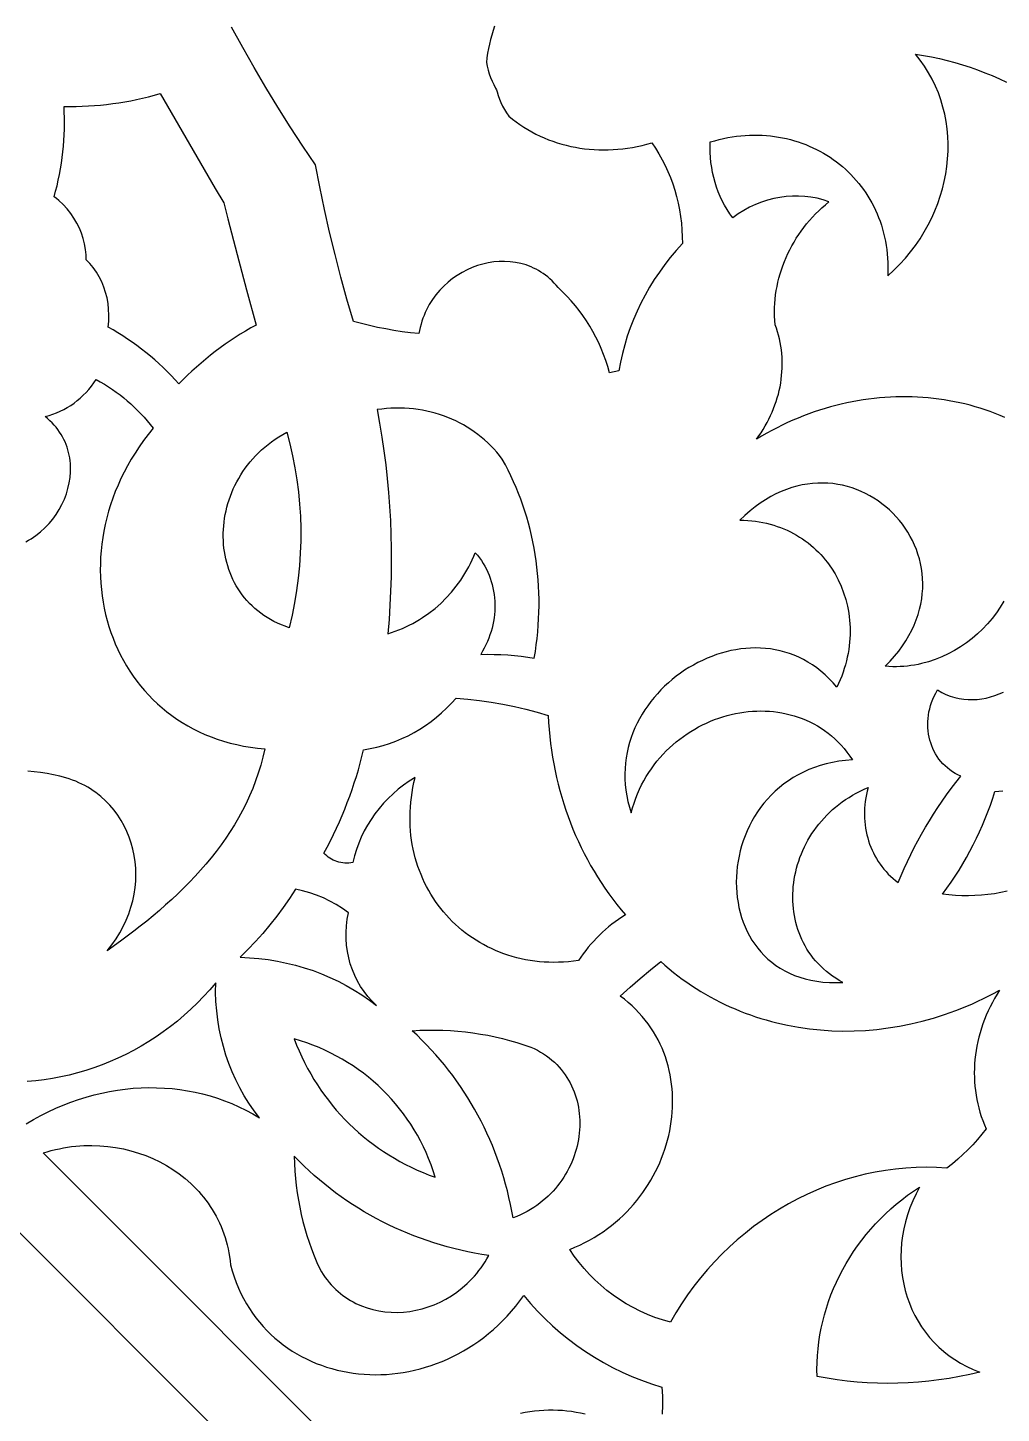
# Model space of a CAD drawing. Extents: x -3069 to -2029, y 258 to 1298.
# Drawn here: x -2972.8 to -2906, y 524.8 to 619.9 of the extents above; entities that cross this region are included whole.
import ezdxf

# ---------------------------------------------------------------- set-up
doc = ezdxf.new("R2010")
doc.units = 0
doc.layers.add('LAYER_1', color=18, linetype='CONTINUOUS')
doc.layers.add('LAYER_2', color=174, linetype='CONTINUOUS')

msp = doc.modelspace()

# ---------------------------------------------------------------- linework, layer by layer
at = {"layer": 'LAYER_1'}
for points in [[(-2940.734, 619.981), (-2940.838, 619.681), (-2940.933, 619.378), (-2941.018, 619.072), (-2941.092, 618.763), (-2941.157, 618.451), (-2941.212, 618.136), (-2941.256, 617.82), (-2941.29, 617.501), (-2941.241, 617.233), (-2941.179, 616.971), (-2941.102, 616.713), (-2941.012, 616.462), (-2940.909, 616.216), (-2940.794, 615.977), (-2940.667, 615.745), (-2940.594, 615.628), (-2940.562, 615.493), (-2940.488, 615.239), (-2940.401, 614.988), (-2940.3, 614.742), (-2940.186, 614.501), (-2940.058, 614.265), (-2939.917, 614.035), (-2939.762, 613.811), (-2939.512, 613.61), (-2939.257, 613.417), (-2938.996, 613.233), (-2938.73, 613.058), (-2938.458, 612.893), (-2938.182, 612.736), (-2937.9, 612.589), (-2937.615, 612.45), (-2937.324, 612.321), (-2937.03, 612.201), (-2936.732, 612.091), (-2936.43, 611.99), (-2936.125, 611.898), (-2935.816, 611.815), (-2935.505, 611.742), (-2935.19, 611.679), (-2934.873, 611.625), (-2934.554, 611.58), (-2934.232, 611.546), (-2933.908, 611.52), (-2933.583, 611.505), (-2933.256, 611.499), (-2932.927, 611.503), (-2932.598, 611.517), (-2932.267, 611.541), (-2931.936, 611.574), (-2931.604, 611.618), (-2931.272, 611.671), (-2930.94, 611.735), (-2930.608, 611.808), (-2930.277, 611.892), (-2929.946, 611.985), (-2929.692, 611.61), (-2929.454, 611.224), (-2929.231, 610.829), (-2929.025, 610.426), (-2928.835, 610.015), (-2928.661, 609.595), (-2928.503, 609.168), (-2928.362, 608.735), (-2928.238, 608.295), (-2928.13, 607.848), (-2928.039, 607.397), (-2927.966, 606.94), (-2927.909, 606.479), (-2927.87, 606.013), (-2927.849, 605.544), (-2927.845, 605.071), (-2928.268, 604.603), (-2928.673, 604.122), (-2929.059, 603.627), (-2929.425, 603.121), (-2929.772, 602.603), (-2930.099, 602.075), (-2930.406, 601.536), (-2930.692, 600.987), (-2930.958, 600.43), (-2931.202, 599.865), (-2931.424, 599.292), (-2931.625, 598.712), (-2931.804, 598.126), (-2931.96, 597.534), (-2932.093, 596.937), (-2932.202, 596.336), (-2932.85, 596.214), (-2932.969, 596.638), (-2933.103, 597.056), (-2933.251, 597.467), (-2933.413, 597.871), (-2933.588, 598.267), (-2933.778, 598.656), (-2933.98, 599.037), (-2934.196, 599.409), (-2934.425, 599.773), (-2934.667, 600.128), (-2934.922, 600.474), (-2935.189, 600.81), (-2935.468, 601.136), (-2935.759, 601.452), (-2936.063, 601.757), (-2936.378, 602.052), (-2936.51, 602.213), (-2936.648, 602.367), (-2936.789, 602.512), (-2936.935, 602.65), (-2937.084, 602.78), (-2937.237, 602.901), (-2937.394, 603.016), (-2937.554, 603.122), (-2937.718, 603.222), (-2937.884, 603.313), (-2938.053, 603.397), (-2938.225, 603.474), (-2938.399, 603.544), (-2938.575, 603.606), (-2938.934, 603.709), (-2939.299, 603.784), (-2939.668, 603.831), (-2940.042, 603.851), (-2940.417, 603.844), (-2940.792, 603.811), (-2941.166, 603.752), (-2941.537, 603.669), (-2941.904, 603.56), (-2942.265, 603.428), (-2942.619, 603.272), (-2942.964, 603.092), (-2943.298, 602.891), (-2943.62, 602.667), (-2943.929, 602.421), (-2944.222, 602.155), (-2944.499, 601.868), (-2944.757, 601.561), (-2944.996, 601.234), (-2945.213, 600.889), (-2945.408, 600.524), (-2945.496, 600.336), (-2945.578, 600.142), (-2945.653, 599.945), (-2945.722, 599.743), (-2945.784, 599.537), (-2945.839, 599.326), (-2945.886, 599.112), (-2945.926, 598.893), (-2946.5, 598.955), (-2947.071, 599.029), (-2947.639, 599.115), (-2948.203, 599.214), (-2948.765, 599.325), (-2949.322, 599.449), (-2949.876, 599.585), (-2950.425, 599.734), (-2950.869, 601.252), (-2951.289, 602.778), (-2951.686, 604.313), (-2952.058, 605.855), (-2952.406, 607.405), (-2952.729, 608.962), (-2953.02, 610.481), (-2953.888, 611.76), (-2954.761, 613.09), (-2955.61, 614.432), (-2956.438, 615.786), (-2957.243, 617.151), (-2958.025, 618.527), (-2958.784, 619.914)], [(-2905.707, 593.141), (-2906.041, 593.283), (-2906.377, 593.418), (-2906.717, 593.545), (-2907.059, 593.664), (-2907.404, 593.777), (-2907.752, 593.881), (-2908.102, 593.979), (-2908.454, 594.069), (-2908.809, 594.151), (-2909.166, 594.226), (-2909.525, 594.294), (-2909.886, 594.354), (-2910.248, 594.407), (-2910.612, 594.452), (-2910.978, 594.489), (-2911.345, 594.519), (-2911.713, 594.542), (-2912.083, 594.557), (-2912.453, 594.564), (-2912.824, 594.564), (-2913.197, 594.556), (-2913.57, 594.541), (-2913.943, 594.518), (-2914.317, 594.487), (-2914.691, 594.449), (-2915.066, 594.403), (-2915.44, 594.349), (-2915.814, 594.288), (-2916.189, 594.219), (-2916.563, 594.143), (-2916.936, 594.059), (-2917.309, 593.967), (-2917.682, 593.867), (-2918.054, 593.759), (-2918.424, 593.644), (-2918.794, 593.521), (-2919.163, 593.391), (-2919.53, 593.252), (-2919.896, 593.106), (-2920.261, 592.952), (-2920.624, 592.79), (-2920.985, 592.621), (-2921.345, 592.443), (-2921.702, 592.258), (-2922.058, 592.065), (-2922.411, 591.864), (-2922.762, 591.655), (-2922.601, 591.876), (-2922.447, 592.1), (-2922.3, 592.328), (-2922.162, 592.559), (-2922.03, 592.793), (-2921.907, 593.03), (-2921.791, 593.27), (-2921.682, 593.511), (-2921.582, 593.755), (-2921.489, 594.001), (-2921.404, 594.249), (-2921.327, 594.498), (-2921.257, 594.748), (-2921.196, 595), (-2921.142, 595.252), (-2921.096, 595.506), (-2921.059, 595.76), (-2921.029, 596.014), (-2921.007, 596.269), (-2920.994, 596.523), (-2920.988, 596.777), (-2920.991, 597.031), (-2921.002, 597.284), (-2921.021, 597.536), (-2921.048, 597.788), (-2921.083, 598.038), (-2921.127, 598.286), (-2921.179, 598.533), (-2921.24, 598.779), (-2921.309, 599.022), (-2921.386, 599.263), (-2921.472, 599.501), (-2921.497, 599.795), (-2921.512, 600.089), (-2921.518, 600.382), (-2921.513, 600.676), (-2921.499, 600.97), (-2921.475, 601.263), (-2921.441, 601.555), (-2921.398, 601.846), (-2921.346, 602.135), (-2921.284, 602.424), (-2921.214, 602.71), (-2921.134, 602.995), (-2921.045, 603.277), (-2920.948, 603.557), (-2920.841, 603.835), (-2920.726, 604.11), (-2920.603, 604.381), (-2920.471, 604.65), (-2920.33, 604.914), (-2920.181, 605.175), (-2920.025, 605.433), (-2919.86, 605.686), (-2919.687, 605.934), (-2919.506, 606.178), (-2919.317, 606.417), (-2919.121, 606.651), (-2918.917, 606.88), (-2918.706, 607.103), (-2918.487, 607.32), (-2918.261, 607.532), (-2918.028, 607.737), (-2917.788, 607.936), (-2918.191, 608.07), (-2918.602, 608.177), (-2919.019, 608.255), (-2919.441, 608.307), (-2919.866, 608.33), (-2920.293, 608.327), (-2920.72, 608.296), (-2921.147, 608.239), (-2921.572, 608.155), (-2921.994, 608.045), (-2922.412, 607.909), (-2922.823, 607.747), (-2923.228, 607.56), (-2923.624, 607.347), (-2924.01, 607.108), (-2924.385, 606.845), (-2924.584, 607.122), (-2924.77, 607.408), (-2924.943, 607.702), (-2925.103, 608.003), (-2925.249, 608.311), (-2925.381, 608.626), (-2925.499, 608.947), (-2925.604, 609.274), (-2925.695, 609.606), (-2925.771, 609.943), (-2925.833, 610.284), (-2925.881, 610.63), (-2925.914, 610.979), (-2925.933, 611.331), (-2925.937, 611.686), (-2925.926, 612.044), (-2925.622, 612.133), (-2925.319, 612.212), (-2925.017, 612.282), (-2924.716, 612.343), (-2924.416, 612.394), (-2924.118, 612.436), (-2923.821, 612.47), (-2923.525, 612.494), (-2923.232, 612.51), (-2922.94, 612.517), (-2922.65, 612.516), (-2922.363, 612.506), (-2922.078, 612.487), (-2921.795, 612.461), (-2921.514, 612.426), (-2921.237, 612.383), (-2920.962, 612.332), (-2920.69, 612.273), (-2920.422, 612.207), (-2920.156, 612.133), (-2919.894, 612.051), (-2919.636, 611.962), (-2919.381, 611.866), (-2919.13, 611.762), (-2918.883, 611.652), (-2918.639, 611.534), (-2918.4, 611.409), (-2918.166, 611.277), (-2917.936, 611.139), (-2917.71, 610.994), (-2917.489, 610.843), (-2917.273, 610.685), (-2917.063, 610.521), (-2916.857, 610.35), (-2916.656, 610.174), (-2916.461, 609.991), (-2916.272, 609.803), (-2916.088, 609.609), (-2915.91, 609.409), (-2915.738, 609.203), (-2915.572, 608.992), (-2915.412, 608.776), (-2915.259, 608.554), (-2915.112, 608.327), (-2914.971, 608.095), (-2914.838, 607.858), (-2914.711, 607.616), (-2914.592, 607.37), (-2914.479, 607.118), (-2914.374, 606.863), (-2914.277, 606.602), (-2914.187, 606.337), (-2914.105, 606.068), (-2914.03, 605.795), (-2913.964, 605.518), (-2913.906, 605.237), (-2913.855, 604.952), (-2913.814, 604.663), (-2913.781, 604.37), (-2913.756, 604.074), (-2913.741, 603.775), (-2913.734, 603.472), (-2913.737, 603.166), (-2913.748, 602.857), (-2913.322, 603.248), (-2912.918, 603.654), (-2912.536, 604.074), (-2912.177, 604.506), (-2911.842, 604.951), (-2911.529, 605.407), (-2911.239, 605.873), (-2910.972, 606.349), (-2910.729, 606.832), (-2910.509, 607.323), (-2910.313, 607.821), (-2910.14, 608.324), (-2909.991, 608.831), (-2909.866, 609.342), (-2909.765, 609.856), (-2909.688, 610.371), (-2909.636, 610.887), (-2909.608, 611.403), (-2909.604, 611.918), (-2909.625, 612.43), (-2909.671, 612.94), (-2909.741, 613.446), (-2909.837, 613.946), (-2909.957, 614.441), (-2910.103, 614.93), (-2910.274, 615.41), (-2910.471, 615.882), (-2910.693, 616.344), (-2910.941, 616.795), (-2911.214, 617.236), (-2911.514, 617.663), (-2911.84, 618.077), (-2911.29, 617.985), (-2910.745, 617.881), (-2910.205, 617.763), (-2909.67, 617.633), (-2909.141, 617.49), (-2908.616, 617.335), (-2908.098, 617.168), (-2907.585, 616.989), (-2907.078, 616.797), (-2906.577, 616.594), (-2906.082, 616.379), (-2905.594, 616.152)], [(-2972.905, 584.619), (-2972.725, 584.717), (-2972.549, 584.822), (-2972.211, 585.049), (-2971.893, 585.299), (-2971.594, 585.57), (-2971.317, 585.86), (-2971.061, 586.167), (-2970.827, 586.49), (-2970.616, 586.826), (-2970.428, 587.174), (-2970.265, 587.533), (-2970.128, 587.899), (-2970.016, 588.273), (-2969.93, 588.651), (-2969.873, 589.032), (-2969.843, 589.414), (-2969.842, 589.796), (-2969.852, 589.987), (-2969.87, 590.176), (-2969.896, 590.365), (-2969.929, 590.552), (-2969.97, 590.738), (-2970.019, 590.922), (-2970.076, 591.104), (-2970.141, 591.284), (-2970.214, 591.462), (-2970.295, 591.637), (-2970.384, 591.809), (-2970.482, 591.979), (-2970.589, 592.145), (-2970.704, 592.308), (-2970.827, 592.467), (-2970.96, 592.622), (-2971.101, 592.773), (-2971.251, 592.919), (-2971.41, 593.062), (-2971.579, 593.199), (-2971.314, 593.272), (-2971.053, 593.359), (-2970.797, 593.458), (-2970.546, 593.569), (-2970.3, 593.692), (-2970.06, 593.827), (-2969.827, 593.973), (-2969.6, 594.13), (-2969.38, 594.297), (-2969.169, 594.475), (-2968.965, 594.663), (-2968.77, 594.861), (-2968.584, 595.068), (-2968.407, 595.284), (-2968.24, 595.509), (-2968.084, 595.742), (-2967.797, 595.585), (-2967.516, 595.421), (-2967.24, 595.25), (-2966.969, 595.071), (-2966.704, 594.885), (-2966.444, 594.693), (-2966.19, 594.493), (-2965.942, 594.286), (-2965.7, 594.073), (-2965.463, 593.853), (-2965.233, 593.627), (-2965.009, 593.394), (-2964.792, 593.154), (-2964.581, 592.909), (-2964.377, 592.657), (-2964.179, 592.4), (-2964.512, 591.983), (-2964.828, 591.561), (-2965.128, 591.135), (-2965.41, 590.705), (-2965.677, 590.271), (-2965.927, 589.834), (-2966.16, 589.394), (-2966.378, 588.951), (-2966.58, 588.506), (-2966.765, 588.058), (-2966.935, 587.609), (-2967.089, 587.159), (-2967.228, 586.708), (-2967.351, 586.256), (-2967.459, 585.803), (-2967.552, 585.351), (-2967.63, 584.899), (-2967.693, 584.448), (-2967.741, 583.998), (-2967.774, 583.549), (-2967.793, 583.102), (-2967.797, 582.657), (-2967.787, 582.215), (-2967.763, 581.775), (-2967.725, 581.338), (-2967.672, 580.905), (-2967.606, 580.476), (-2967.526, 580.051), (-2967.433, 579.631), (-2967.326, 579.215), (-2967.205, 578.804), (-2967.071, 578.399), (-2966.925, 578), (-2966.765, 577.607), (-2966.592, 577.221), (-2966.407, 576.841), (-2966.208, 576.469), (-2965.998, 576.104), (-2965.775, 575.748), (-2965.539, 575.399), (-2965.292, 575.059), (-2965.032, 574.728), (-2964.76, 574.407), (-2964.477, 574.095), (-2964.182, 573.793), (-2963.875, 573.501), (-2963.557, 573.221), (-2963.228, 572.951), (-2962.887, 572.692), (-2962.535, 572.445), (-2962.172, 572.211), (-2961.798, 571.988), (-2961.414, 571.779), (-2961.019, 571.582), (-2960.613, 571.399), (-2960.198, 571.23), (-2959.771, 571.074), (-2959.335, 570.934), (-2958.889, 570.808), (-2958.432, 570.697), (-2957.966, 570.601), (-2957.491, 570.522), (-2957.005, 570.458), (-2956.511, 570.412), (-2956.638, 569.848), (-2956.784, 569.294), (-2956.95, 568.75), (-2957.133, 568.216), (-2957.335, 567.691), (-2957.553, 567.176), (-2957.788, 566.67), (-2958.039, 566.173), (-2958.305, 565.685), (-2958.586, 565.205), (-2958.881, 564.735), (-2959.189, 564.272), (-2959.511, 563.818), (-2959.845, 563.373), (-2960.191, 562.935), (-2960.548, 562.504), (-2960.916, 562.082), (-2961.294, 561.667), (-2961.681, 561.259), (-2962.077, 560.858), (-2962.482, 560.465), (-2962.894, 560.078), (-2963.314, 559.698), (-2963.74, 559.324), (-2964.172, 558.956), (-2964.609, 558.595), (-2965.052, 558.24), (-2965.498, 557.891), (-2966.402, 557.209), (-2967.316, 556.548), (-2966.998, 556.953), (-2966.709, 557.368), (-2966.448, 557.791), (-2966.217, 558.222), (-2966.013, 558.658), (-2965.838, 559.1), (-2965.69, 559.545), (-2965.569, 559.992), (-2965.476, 560.441), (-2965.409, 560.89), (-2965.369, 561.338), (-2965.355, 561.784), (-2965.367, 562.227), (-2965.405, 562.665), (-2965.468, 563.097), (-2965.556, 563.522), (-2965.669, 563.939), (-2965.807, 564.347), (-2965.969, 564.745), (-2966.154, 565.13), (-2966.364, 565.503), (-2966.597, 565.862), (-2966.853, 566.206), (-2967.132, 566.534), (-2967.434, 566.843), (-2967.757, 567.135), (-2968.103, 567.406), (-2968.284, 567.534), (-2968.471, 567.656), (-2968.662, 567.773), (-2968.86, 567.884), (-2969.062, 567.989), (-2969.27, 568.088), (-2969.483, 568.181), (-2969.701, 568.268), (-2969.924, 568.348), (-2970.152, 568.422), (-2970.583, 568.53), (-2971.017, 568.626), (-2971.454, 568.709), (-2971.894, 568.778), (-2972.336, 568.835), (-2972.781, 568.879)], [(-2905.77, 580.548), (-2906.021, 580.134), (-2906.294, 579.734), (-2906.589, 579.349), (-2906.903, 578.979), (-2907.237, 578.627), (-2907.589, 578.292), (-2907.958, 577.976), (-2908.344, 577.681), (-2908.745, 577.406), (-2909.161, 577.153), (-2909.591, 576.924), (-2910.033, 576.718), (-2910.487, 576.538), (-2910.952, 576.384), (-2911.427, 576.258), (-2911.668, 576.205), (-2911.911, 576.159), (-2912.156, 576.121), (-2912.403, 576.09), (-2912.652, 576.067), (-2912.902, 576.052), (-2913.154, 576.044), (-2913.408, 576.045), (-2913.662, 576.053), (-2913.918, 576.07), (-2913.586, 576.415), (-2913.28, 576.764), (-2912.997, 577.115), (-2912.739, 577.469), (-2912.504, 577.826), (-2912.292, 578.184), (-2912.103, 578.543), (-2911.936, 578.903), (-2911.791, 579.263), (-2911.667, 579.623), (-2911.564, 579.982), (-2911.481, 580.341), (-2911.418, 580.698), (-2911.375, 581.052), (-2911.35, 581.405), (-2911.344, 581.754), (-2911.356, 582.1), (-2911.386, 582.442), (-2911.433, 582.78), (-2911.497, 583.113), (-2911.577, 583.441), (-2911.672, 583.763), (-2911.783, 584.08), (-2911.909, 584.389), (-2912.05, 584.692), (-2912.204, 584.987), (-2912.372, 585.274), (-2912.552, 585.552), (-2912.746, 585.822), (-2912.951, 586.082), (-2913.169, 586.333), (-2913.397, 586.573), (-2913.636, 586.802), (-2913.886, 587.021), (-2914.145, 587.228), (-2914.414, 587.422), (-2914.692, 587.604), (-2914.978, 587.773), (-2915.272, 587.929), (-2915.574, 588.07), (-2915.883, 588.198), (-2916.198, 588.31), (-2916.52, 588.407), (-2916.847, 588.488), (-2917.18, 588.554), (-2917.518, 588.602), (-2917.86, 588.633), (-2918.205, 588.647), (-2918.555, 588.642), (-2918.907, 588.619), (-2919.262, 588.577), (-2919.619, 588.516), (-2919.977, 588.435), (-2920.337, 588.333), (-2920.697, 588.211), (-2921.058, 588.067), (-2921.419, 587.901), (-2921.778, 587.714), (-2922.137, 587.503), (-2922.494, 587.27), (-2922.849, 587.013), (-2923.202, 586.732), (-2923.552, 586.426), (-2923.898, 586.096), (-2923.624, 586.09), (-2923.355, 586.076), (-2923.088, 586.054), (-2922.826, 586.023), (-2922.568, 585.984), (-2922.313, 585.937), (-2922.063, 585.883), (-2921.817, 585.821), (-2921.575, 585.751), (-2921.337, 585.674), (-2921.104, 585.59), (-2920.875, 585.498), (-2920.65, 585.4), (-2920.431, 585.295), (-2920.216, 585.183), (-2920.006, 585.065), (-2919.801, 584.941), (-2919.6, 584.81), (-2919.405, 584.673), (-2919.215, 584.531), (-2919.03, 584.382), (-2918.851, 584.228), (-2918.677, 584.069), (-2918.509, 583.904), (-2918.346, 583.734), (-2918.188, 583.559), (-2918.037, 583.379), (-2917.891, 583.195), (-2917.618, 582.812), (-2917.368, 582.412), (-2917.144, 581.996), (-2916.946, 581.565), (-2916.774, 581.121), (-2916.629, 580.664), (-2916.511, 580.196), (-2916.463, 579.958), (-2916.422, 579.717), (-2916.389, 579.475), (-2916.363, 579.23), (-2916.344, 578.983), (-2916.333, 578.735), (-2916.329, 578.484), (-2916.333, 578.233), (-2916.345, 577.979), (-2916.365, 577.725), (-2916.392, 577.47), (-2916.428, 577.213), (-2916.472, 576.956), (-2916.524, 576.698), (-2916.584, 576.44), (-2916.653, 576.181), (-2916.73, 575.922), (-2916.815, 575.663), (-2916.91, 575.404), (-2917.013, 575.146), (-2917.124, 574.887), (-2917.245, 574.63), (-2917.505, 574.935), (-2917.773, 575.22), (-2918.049, 575.486), (-2918.333, 575.733), (-2918.623, 575.961), (-2918.92, 576.17), (-2919.223, 576.361), (-2919.531, 576.534), (-2919.844, 576.689), (-2920.162, 576.826), (-2920.485, 576.946), (-2920.811, 577.049), (-2921.14, 577.136), (-2921.472, 577.206), (-2921.806, 577.26), (-2922.142, 577.298), (-2922.479, 577.32), (-2922.818, 577.328), (-2923.157, 577.32), (-2923.495, 577.297), (-2923.834, 577.261), (-2924.171, 577.21), (-2924.507, 577.145), (-2924.841, 577.066), (-2925.173, 576.974), (-2925.502, 576.87), (-2925.828, 576.752), (-2926.15, 576.622), (-2926.468, 576.48), (-2926.781, 576.326), (-2927.089, 576.16), (-2927.391, 575.983), (-2927.688, 575.795), (-2927.978, 575.596), (-2928.261, 575.387), (-2928.537, 575.168), (-2928.804, 574.938), (-2929.064, 574.699), (-2929.314, 574.451), (-2929.556, 574.193), (-2929.787, 573.927), (-2930.009, 573.652), (-2930.219, 573.369), (-2930.419, 573.079), (-2930.607, 572.78), (-2930.783, 572.474), (-2930.946, 572.161), (-2931.097, 571.841), (-2931.234, 571.515), (-2931.357, 571.182), (-2931.466, 570.844), (-2931.56, 570.499), (-2931.638, 570.15), (-2931.701, 569.795), (-2931.748, 569.435), (-2931.778, 569.071), (-2931.791, 568.703), (-2931.786, 568.33), (-2931.763, 567.954), (-2931.722, 567.574), (-2931.661, 567.192), (-2931.582, 566.806), (-2931.482, 566.418), (-2931.362, 566.027), (-2931.268, 566.364), (-2931.163, 566.692), (-2931.048, 567.014), (-2930.922, 567.327), (-2930.786, 567.634), (-2930.641, 567.932), (-2930.487, 568.223), (-2930.324, 568.506), (-2930.151, 568.781), (-2929.971, 569.048), (-2929.782, 569.307), (-2929.586, 569.558), (-2929.382, 569.801), (-2929.171, 570.035), (-2928.953, 570.262), (-2928.729, 570.479), (-2928.498, 570.689), (-2928.261, 570.89), (-2928.019, 571.082), (-2927.771, 571.265), (-2927.518, 571.44), (-2927.261, 571.606), (-2926.999, 571.763), (-2926.732, 571.911), (-2926.462, 572.05), (-2926.189, 572.18), (-2925.912, 572.301), (-2925.633, 572.412), (-2925.35, 572.514), (-2925.066, 572.607), (-2924.779, 572.69), (-2924.49, 572.764), (-2924.201, 572.828), (-2923.91, 572.883), (-2923.618, 572.927), (-2923.326, 572.962), (-2923.033, 572.987), (-2922.741, 573.002), (-2922.449, 573.007), (-2922.158, 573.001), (-2921.868, 572.986), (-2921.579, 572.96), (-2921.292, 572.924), (-2921.007, 572.877), (-2920.724, 572.82), (-2920.443, 572.753), (-2920.165, 572.674), (-2919.891, 572.585), (-2919.62, 572.486), (-2919.352, 572.375), (-2919.089, 572.254), (-2918.83, 572.121), (-2918.576, 571.977), (-2918.326, 571.823), (-2918.082, 571.657), (-2917.844, 571.48), (-2917.611, 571.291), (-2917.385, 571.091), (-2917.165, 570.879), (-2916.952, 570.656), (-2916.746, 570.422), (-2916.547, 570.175), (-2916.356, 569.917), (-2916.173, 569.647), (-2916.643, 569.611), (-2917.099, 569.555), (-2917.541, 569.479), (-2917.969, 569.383), (-2918.384, 569.268), (-2918.784, 569.135), (-2919.169, 568.985), (-2919.541, 568.818), (-2919.899, 568.635), (-2920.242, 568.437), (-2920.571, 568.224), (-2920.886, 567.997), (-2921.186, 567.757), (-2921.472, 567.505), (-2921.744, 567.241), (-2922.001, 566.965), (-2922.244, 566.679), (-2922.473, 566.384), (-2922.687, 566.08), (-2922.886, 565.767), (-2923.071, 565.446), (-2923.241, 565.119), (-2923.397, 564.786), (-2923.538, 564.447), (-2923.665, 564.103), (-2923.776, 563.755), (-2923.873, 563.404), (-2923.955, 563.05), (-2924.023, 562.693), (-2924.076, 562.336), (-2924.113, 561.978), (-2924.136, 561.62), (-2924.144, 561.263), (-2924.137, 560.907), (-2924.115, 560.554), (-2924.078, 560.203), (-2924.026, 559.856), (-2923.959, 559.513), (-2923.877, 559.175), (-2923.78, 558.843), (-2923.668, 558.517), (-2923.54, 558.198), (-2923.397, 557.887), (-2923.239, 557.585), (-2923.066, 557.291), (-2922.877, 557.008), (-2922.674, 556.735), (-2922.454, 556.473), (-2922.22, 556.223), (-2921.969, 555.986), (-2921.704, 555.762), (-2921.423, 555.552), (-2921.126, 555.357), (-2920.814, 555.178), (-2920.487, 555.014), (-2920.143, 554.868), (-2919.784, 554.739), (-2919.41, 554.628), (-2919.02, 554.536), (-2918.614, 554.464), (-2918.192, 554.412), (-2917.754, 554.381), (-2917.301, 554.372), (-2916.832, 554.385), (-2917.076, 554.522), (-2917.311, 554.666), (-2917.536, 554.818), (-2917.753, 554.976), (-2917.96, 555.141), (-2918.158, 555.313), (-2918.347, 555.49), (-2918.527, 555.674), (-2918.698, 555.863), (-2918.86, 556.058), (-2919.012, 556.258), (-2919.156, 556.463), (-2919.291, 556.673), (-2919.417, 556.887), (-2919.534, 557.105), (-2919.642, 557.328), (-2919.742, 557.554), (-2919.833, 557.783), (-2919.915, 558.016), (-2919.988, 558.251), (-2920.053, 558.49), (-2920.109, 558.73), (-2920.156, 558.973), (-2920.195, 559.218), (-2920.225, 559.465), (-2920.247, 559.713), (-2920.26, 559.962), (-2920.265, 560.213), (-2920.262, 560.464), (-2920.25, 560.715), (-2920.229, 560.967), (-2920.201, 561.218), (-2920.164, 561.47), (-2920.119, 561.72), (-2920.066, 561.97), (-2920.004, 562.219), (-2919.935, 562.467), (-2919.857, 562.713), (-2919.771, 562.957), (-2919.677, 563.199), (-2919.575, 563.439), (-2919.465, 563.677), (-2919.347, 563.911), (-2919.222, 564.143), (-2919.088, 564.371), (-2918.947, 564.596), (-2918.797, 564.817), (-2918.64, 565.033), (-2918.475, 565.246), (-2918.303, 565.454), (-2918.122, 565.657), (-2917.934, 565.855), (-2917.739, 566.048), (-2917.536, 566.236), (-2917.325, 566.417), (-2917.107, 566.593), (-2916.881, 566.762), (-2916.648, 566.924), (-2916.407, 567.08), (-2916.159, 567.229), (-2915.904, 567.37), (-2915.641, 567.504), (-2915.371, 567.631), (-2915.093, 567.749), (-2915.155, 567.513), (-2915.208, 567.277), (-2915.253, 567.041), (-2915.288, 566.806), (-2915.315, 566.571), (-2915.334, 566.337), (-2915.344, 566.104), (-2915.345, 565.872), (-2915.338, 565.642), (-2915.323, 565.414), (-2915.3, 565.187), (-2915.268, 564.962), (-2915.229, 564.74), (-2915.181, 564.52), (-2915.125, 564.303), (-2915.062, 564.089), (-2914.991, 563.878), (-2914.911, 563.67), (-2914.825, 563.466), (-2914.73, 563.265), (-2914.628, 563.069), (-2914.519, 562.876), (-2914.402, 562.689), (-2914.278, 562.505), (-2914.146, 562.327), (-2914.007, 562.153), (-2913.861, 561.985), (-2913.708, 561.822), (-2913.548, 561.665), (-2913.381, 561.514), (-2913.207, 561.369), (-2913.027, 561.23), (-2912.826, 561.718), (-2912.616, 562.202), (-2912.396, 562.683), (-2912.167, 563.159), (-2911.929, 563.632), (-2911.682, 564.1), (-2911.426, 564.565), (-2911.162, 565.024), (-2910.888, 565.479), (-2910.605, 565.93), (-2910.314, 566.375), (-2910.015, 566.816), (-2909.707, 567.251), (-2909.39, 567.681), (-2909.066, 568.105), (-2908.733, 568.524), (-2908.935, 568.62), (-2909.129, 568.726), (-2909.313, 568.841), (-2909.489, 568.966), (-2909.656, 569.099), (-2909.813, 569.24), (-2909.962, 569.389), (-2910.1, 569.545), (-2910.23, 569.709), (-2910.35, 569.878), (-2910.46, 570.055), (-2910.56, 570.236), (-2910.65, 570.424), (-2910.731, 570.616), (-2910.801, 570.812), (-2910.861, 571.013), (-2910.91, 571.218), (-2910.949, 571.425), (-2910.977, 571.636), (-2910.995, 571.849), (-2911.002, 572.064), (-2910.998, 572.281), (-2910.982, 572.499), (-2910.956, 572.717), (-2910.919, 572.937), (-2910.87, 573.156), (-2910.809, 573.374), (-2910.737, 573.592), (-2910.653, 573.809), (-2910.558, 574.024), (-2910.45, 574.237), (-2910.33, 574.447), (-2910.044, 574.283), (-2909.751, 574.144), (-2909.452, 574.028), (-2909.15, 573.935), (-2908.844, 573.866), (-2908.535, 573.818), (-2908.226, 573.792), (-2907.915, 573.788), (-2907.605, 573.804), (-2907.297, 573.84), (-2906.991, 573.896), (-2906.688, 573.971), (-2906.39, 574.064), (-2906.096, 574.175), (-2905.809, 574.304)], [(-2905.55, 560.633), (-2905.988, 560.543), (-2906.429, 560.469), (-2906.871, 560.41), (-2907.315, 560.366), (-2907.76, 560.338), (-2908.206, 560.326), (-2908.652, 560.33), (-2909.098, 560.35), (-2909.544, 560.386), (-2909.988, 560.438), (-2909.691, 560.844), (-2909.404, 561.254), (-2909.125, 561.671), (-2908.856, 562.092), (-2908.596, 562.518), (-2908.346, 562.949), (-2908.106, 563.385), (-2907.875, 563.825), (-2907.654, 564.27), (-2907.443, 564.719), (-2907.242, 565.171), (-2907.051, 565.628), (-2906.871, 566.088), (-2906.7, 566.551), (-2906.54, 567.017), (-2906.391, 567.487), (-2906.121, 567.502), (-2905.853, 567.524)], [(-2972.882, 544.672), (-2972.385, 544.969), (-2971.882, 545.247), (-2971.373, 545.506), (-2970.859, 545.746), (-2970.34, 545.968), (-2969.817, 546.171), (-2969.29, 546.355), (-2968.76, 546.521), (-2968.227, 546.667), (-2967.692, 546.795), (-2967.155, 546.905), (-2966.617, 546.995), (-2966.079, 547.066), (-2965.54, 547.119), (-2965.002, 547.152), (-2964.465, 547.167), (-2963.93, 547.162), (-2963.396, 547.139), (-2962.865, 547.097), (-2962.337, 547.035), (-2961.812, 546.955), (-2961.292, 546.855), (-2960.776, 546.736), (-2960.265, 546.598), (-2959.76, 546.441), (-2959.261, 546.265), (-2958.769, 546.07), (-2958.284, 545.855), (-2957.807, 545.621), (-2957.338, 545.368), (-2956.878, 545.095), (-2957.247, 545.585), (-2957.593, 546.09), (-2957.916, 546.61), (-2958.215, 547.143), (-2958.491, 547.69), (-2958.742, 548.249), (-2958.969, 548.819), (-2959.171, 549.401), (-2959.349, 549.992), (-2959.501, 550.593), (-2959.628, 551.202), (-2959.73, 551.819), (-2959.806, 552.443), (-2959.856, 553.074), (-2959.879, 553.71), (-2959.876, 554.351), (-2960.283, 553.876), (-2960.704, 553.416), (-2961.136, 552.972), (-2961.582, 552.544), (-2962.038, 552.132), (-2962.506, 551.737), (-2962.984, 551.358), (-2963.472, 550.996), (-2963.97, 550.651), (-2964.477, 550.323), (-2964.993, 550.013), (-2965.516, 549.72), (-2966.047, 549.445), (-2966.584, 549.188), (-2967.129, 548.948), (-2967.679, 548.727), (-2968.234, 548.525), (-2968.795, 548.341), (-2969.359, 548.176), (-2969.928, 548.03), (-2970.5, 547.903), (-2971.075, 547.796), (-2971.652, 547.708), (-2972.231, 547.64), (-2972.811, 547.591)], [(-2947.102, 518.066), (-2971.716, 542.683), (-2971.439, 542.768), (-2971.161, 542.846), (-2970.882, 542.916), (-2970.603, 542.978), (-2970.324, 543.032), (-2970.044, 543.078), (-2969.765, 543.117), (-2969.486, 543.149), (-2969.208, 543.172), (-2968.93, 543.189), (-2968.653, 543.198), (-2968.376, 543.2), (-2967.827, 543.182), (-2967.282, 543.136), (-2966.744, 543.062), (-2966.214, 542.961), (-2965.692, 542.834), (-2965.181, 542.68), (-2964.68, 542.501), (-2964.192, 542.298), (-2963.717, 542.07), (-2963.257, 541.818), (-2962.813, 541.543), (-2962.386, 541.245), (-2961.977, 540.925), (-2961.587, 540.584), (-2961.219, 540.222), (-2961.042, 540.033), (-2960.872, 539.839), (-2960.707, 539.64), (-2960.548, 539.436), (-2960.395, 539.228), (-2960.248, 539.015), (-2960.108, 538.797), (-2959.974, 538.574), (-2959.847, 538.347), (-2959.726, 538.116), (-2959.613, 537.88), (-2959.506, 537.639), (-2959.407, 537.395), (-2959.315, 537.146), (-2959.231, 536.893), (-2959.154, 536.636), (-2959.085, 536.375), (-2959.025, 536.111), (-2958.972, 535.842), (-2958.928, 535.57), (-2958.892, 535.293), (-2958.864, 535.014), (-2958.747, 534.598), (-2958.615, 534.193), (-2958.47, 533.8), (-2958.312, 533.418), (-2958.141, 533.048), (-2957.958, 532.689), (-2957.763, 532.342), (-2957.556, 532.007), (-2957.339, 531.683), (-2957.11, 531.371), (-2956.87, 531.07), (-2956.621, 530.781), (-2956.362, 530.504), (-2956.093, 530.239), (-2955.815, 529.986), (-2955.529, 529.745), (-2955.234, 529.515), (-2954.932, 529.298), (-2954.621, 529.093), (-2954.304, 528.899), (-2953.98, 528.718), (-2953.649, 528.549), (-2953.312, 528.392), (-2952.969, 528.248), (-2952.621, 528.115), (-2952.268, 527.995), (-2951.91, 527.887), (-2951.548, 527.792), (-2951.182, 527.709), (-2950.812, 527.638), (-2950.439, 527.58), (-2950.064, 527.535), (-2949.686, 527.502), (-2949.305, 527.481), (-2948.923, 527.473), (-2948.54, 527.478), (-2948.156, 527.496), (-2947.771, 527.526), (-2947.385, 527.569), (-2947, 527.625), (-2946.615, 527.694), (-2946.231, 527.776), (-2945.848, 527.871), (-2945.467, 527.978), (-2945.088, 528.099), (-2944.711, 528.233), (-2944.336, 528.379), (-2943.965, 528.539), (-2943.597, 528.712), (-2943.232, 528.899), (-2942.872, 529.098), (-2942.516, 529.311), (-2942.165, 529.537), (-2941.82, 529.777), (-2941.48, 530.03), (-2941.145, 530.296), (-2940.817, 530.576), (-2940.496, 530.869), (-2940.182, 531.176), (-2939.875, 531.496), (-2939.576, 531.83), (-2939.285, 532.178), (-2939.002, 532.54), (-2938.728, 532.915), (-2938.263, 532.363), (-2937.778, 531.83), (-2937.274, 531.317), (-2936.752, 530.825), (-2936.212, 530.353), (-2935.655, 529.901), (-2935.081, 529.471), (-2934.491, 529.063), (-2933.885, 528.676), (-2933.264, 528.312), (-2932.629, 527.971), (-2931.979, 527.652), (-2931.316, 527.357), (-2930.64, 527.085), (-2929.952, 526.837), (-2929.251, 526.614), (-2929.216, 525.997), (-2929.206, 525.376), (-2929.221, 524.754)], [(-2934.519, 524.756), (-2934.828, 524.826), (-2935.139, 524.886), (-2935.452, 524.936), (-2935.767, 524.975), (-2936.083, 525.004), (-2936.401, 525.022), (-2936.72, 525.031), (-2937.039, 525.029), (-2937.359, 525.018), (-2937.679, 524.996), (-2938, 524.965), (-2938.319, 524.923), (-2938.639, 524.872), (-2938.957, 524.811)]]:
    msp.add_lwpolyline(points, dxfattribs=at)
for points in [[(-2968.756, 603.962), (-2968.766, 604.299), (-2968.805, 604.677), (-2968.871, 605.052), (-2968.965, 605.421), (-2969.085, 605.783), (-2969.232, 606.138), (-2969.404, 606.483), (-2969.603, 606.818), (-2969.827, 607.141), (-2970.075, 607.45), (-2970.349, 607.745), (-2970.647, 608.024), (-2970.805, 608.157), (-2970.969, 608.285), (-2970.864, 608.664), (-2970.767, 609.045), (-2970.678, 609.427), (-2970.598, 609.811), (-2970.526, 610.196), (-2970.463, 610.582), (-2970.407, 610.969), (-2970.36, 611.357), (-2970.322, 611.746), (-2970.292, 612.136), (-2970.27, 612.526), (-2970.257, 612.916), (-2970.252, 613.307), (-2970.256, 613.698), (-2970.268, 614.089), (-2970.288, 614.48), (-2969.869, 614.477), (-2969.449, 614.481), (-2969.031, 614.494), (-2968.613, 614.514), (-2968.195, 614.542), (-2967.778, 614.578), (-2967.363, 614.622), (-2966.948, 614.674), (-2966.535, 614.733), (-2966.123, 614.8), (-2965.712, 614.875), (-2965.303, 614.958), (-2964.896, 615.048), (-2964.49, 615.146), (-2964.087, 615.252), (-2963.685, 615.365), (-2962.434, 613.19), (-2961.173, 611.02), (-2959.904, 608.856), (-2959.321, 607.871), (-2959.037, 606.761), (-2958.404, 604.334), (-2957.761, 601.909), (-2957.108, 599.485), (-2957.472, 599.282), (-2957.832, 599.071), (-2958.188, 598.854), (-2958.54, 598.629), (-2958.887, 598.399), (-2959.23, 598.161), (-2959.569, 597.917), (-2959.904, 597.667), (-2960.233, 597.41), (-2960.558, 597.147), (-2960.878, 596.878), (-2961.193, 596.603), (-2961.503, 596.322), (-2961.808, 596.034), (-2962.108, 595.741), (-2962.402, 595.442), (-2962.664, 595.733), (-2962.932, 596.018), (-2963.206, 596.297), (-2963.486, 596.57), (-2963.772, 596.837), (-2964.063, 597.097), (-2964.359, 597.351), (-2964.662, 597.599), (-2964.969, 597.84), (-2965.282, 598.075), (-2965.6, 598.303), (-2965.923, 598.524), (-2966.251, 598.739), (-2966.584, 598.947), (-2966.922, 599.147), (-2967.264, 599.341), (-2967.239, 599.548), (-2967.221, 599.754), (-2967.208, 600.162), (-2967.223, 600.563), (-2967.266, 600.958), (-2967.336, 601.345), (-2967.432, 601.722), (-2967.554, 602.088), (-2967.701, 602.443), (-2967.872, 602.784), (-2968.067, 603.111), (-2968.285, 603.422), (-2968.525, 603.717)], [(-2948.799, 593.679), (-2948.625, 592.741), (-2948.469, 591.798), (-2948.329, 590.852), (-2948.207, 589.902), (-2948.101, 588.949), (-2948.012, 587.993), (-2947.941, 587.034), (-2947.886, 586.072), (-2947.848, 585.108), (-2947.828, 584.142), (-2947.824, 583.173), (-2947.838, 582.203), (-2947.868, 581.232), (-2947.916, 580.259), (-2947.98, 579.285), (-2948.062, 578.31), (-2947.809, 578.389), (-2947.558, 578.475), (-2947.31, 578.568), (-2947.065, 578.669), (-2946.824, 578.776), (-2946.586, 578.891), (-2946.351, 579.012), (-2946.121, 579.14), (-2945.894, 579.275), (-2945.671, 579.416), (-2945.238, 579.716), (-2944.822, 580.041), (-2944.426, 580.388), (-2944.049, 580.758), (-2943.693, 581.148), (-2943.36, 581.558), (-2943.202, 581.77), (-2943.05, 581.987), (-2942.904, 582.208), (-2942.765, 582.433), (-2942.632, 582.662), (-2942.505, 582.896), (-2942.385, 583.133), (-2942.272, 583.374), (-2942.166, 583.619), (-2942.067, 583.867), (-2941.917, 583.691), (-2941.775, 583.51), (-2941.642, 583.323), (-2941.517, 583.132), (-2941.402, 582.935), (-2941.295, 582.735), (-2941.198, 582.53), (-2941.109, 582.322), (-2941.029, 582.109), (-2940.958, 581.894), (-2940.896, 581.676), (-2940.843, 581.455), (-2940.799, 581.231), (-2940.764, 581.006), (-2940.738, 580.778), (-2940.721, 580.549), (-2940.713, 580.318), (-2940.714, 580.087), (-2940.724, 579.854), (-2940.743, 579.621), (-2940.772, 579.388), (-2940.809, 579.155), (-2940.856, 578.922), (-2940.911, 578.69), (-2940.976, 578.459), (-2941.05, 578.229), (-2941.133, 578), (-2941.226, 577.773), (-2941.327, 577.548), (-2941.438, 577.325), (-2941.558, 577.104), (-2941.688, 576.887), (-2941.222, 576.894), (-2940.758, 576.89), (-2940.295, 576.875), (-2939.834, 576.849), (-2939.375, 576.812), (-2938.918, 576.763), (-2938.463, 576.704), (-2938.01, 576.633), (-2937.936, 577.084), (-2937.872, 577.535), (-2937.817, 577.986), (-2937.772, 578.436), (-2937.736, 578.886), (-2937.709, 579.334), (-2937.691, 579.782), (-2937.683, 580.229), (-2937.684, 580.675), (-2937.694, 581.119), (-2937.713, 581.562), (-2937.742, 582.003), (-2937.78, 582.443), (-2937.826, 582.881), (-2937.882, 583.316), (-2937.947, 583.75), (-2938.021, 584.181), (-2938.104, 584.61), (-2938.196, 585.036), (-2938.297, 585.46), (-2938.407, 585.881), (-2938.526, 586.299), (-2938.654, 586.713), (-2938.791, 587.125), (-2938.937, 587.533), (-2939.092, 587.937), (-2939.255, 588.338), (-2939.427, 588.735), (-2939.608, 589.128), (-2939.798, 589.517), (-2939.996, 589.902), (-2940.204, 590.283), (-2940.389, 590.524), (-2940.582, 590.756), (-2940.782, 590.982), (-2940.989, 591.199), (-2941.203, 591.408), (-2941.424, 591.608), (-2941.651, 591.801), (-2941.885, 591.985), (-2942.124, 592.161), (-2942.369, 592.328), (-2942.62, 592.486), (-2942.876, 592.636), (-2943.138, 592.777), (-2943.404, 592.91), (-2943.675, 593.033), (-2943.95, 593.147), (-2944.23, 593.252), (-2944.514, 593.348), (-2944.802, 593.435), (-2945.093, 593.512), (-2945.388, 593.58), (-2945.686, 593.639), (-2945.988, 593.687), (-2946.292, 593.726), (-2946.598, 593.756), (-2946.907, 593.775), (-2947.218, 593.784), (-2947.531, 593.784), (-2947.846, 593.773), (-2948.162, 593.752), (-2948.48, 593.721)], [(-2955.004, 592.128), (-2954.787, 591.324), (-2954.597, 590.513), (-2954.435, 589.694), (-2954.301, 588.869), (-2954.194, 588.039), (-2954.114, 587.203), (-2954.062, 586.363), (-2954.037, 585.52), (-2954.039, 584.674), (-2954.069, 583.825), (-2954.127, 582.975), (-2954.212, 582.123), (-2954.325, 581.272), (-2954.465, 580.421), (-2954.633, 579.571), (-2954.828, 578.722), (-2955.103, 578.815), (-2955.369, 578.918), (-2955.627, 579.029), (-2955.876, 579.149), (-2956.117, 579.278), (-2956.349, 579.414), (-2956.572, 579.559), (-2956.787, 579.711), (-2956.993, 579.87), (-2957.191, 580.037), (-2957.38, 580.21), (-2957.56, 580.39), (-2957.732, 580.576), (-2957.895, 580.768), (-2958.05, 580.966), (-2958.196, 581.169), (-2958.334, 581.377), (-2958.462, 581.591), (-2958.582, 581.809), (-2958.694, 582.031), (-2958.797, 582.258), (-2958.891, 582.488), (-2958.977, 582.722), (-2959.054, 582.959), (-2959.122, 583.2), (-2959.182, 583.443), (-2959.233, 583.689), (-2959.275, 583.937), (-2959.309, 584.187), (-2959.334, 584.439), (-2959.35, 584.692), (-2959.358, 584.946), (-2959.357, 585.202), (-2959.347, 585.458), (-2959.329, 585.714), (-2959.302, 585.971), (-2959.266, 586.227), (-2959.222, 586.483), (-2959.168, 586.738), (-2959.107, 586.993), (-2959.036, 587.246), (-2958.957, 587.498), (-2958.869, 587.748), (-2958.772, 587.996), (-2958.667, 588.242), (-2958.553, 588.485), (-2958.43, 588.726), (-2958.298, 588.963), (-2958.158, 589.197), (-2958.009, 589.428), (-2957.851, 589.654), (-2957.685, 589.877), (-2957.51, 590.095), (-2957.326, 590.308), (-2957.133, 590.517), (-2956.931, 590.72), (-2956.721, 590.918), (-2956.502, 591.11), (-2956.274, 591.296), (-2956.038, 591.476), (-2955.792, 591.65), (-2955.538, 591.816), (-2955.275, 591.976)], [(-2943.378, 573.884), (-2942.567, 573.812), (-2941.761, 573.718), (-2940.96, 573.602), (-2940.165, 573.464), (-2939.376, 573.303), (-2938.594, 573.121), (-2937.819, 572.916), (-2937.051, 572.69), (-2937.026, 572.209), (-2936.99, 571.73), (-2936.946, 571.254), (-2936.892, 570.78), (-2936.828, 570.309), (-2936.756, 569.84), (-2936.674, 569.374), (-2936.583, 568.911), (-2936.482, 568.451), (-2936.373, 567.995), (-2936.254, 567.542), (-2936.127, 567.092), (-2935.99, 566.646), (-2935.844, 566.203), (-2935.69, 565.765), (-2935.527, 565.33), (-2935.355, 564.899), (-2935.174, 564.473), (-2934.984, 564.051), (-2934.786, 563.633), (-2934.58, 563.22), (-2934.364, 562.812), (-2934.141, 562.409), (-2933.908, 562.01), (-2933.668, 561.617), (-2933.419, 561.229), (-2933.162, 560.846), (-2932.896, 560.469), (-2932.622, 560.097), (-2932.341, 559.731), (-2932.051, 559.371), (-2931.753, 559.016), (-2931.992, 558.865), (-2932.227, 558.707), (-2932.457, 558.542), (-2932.683, 558.372), (-2932.904, 558.195), (-2933.12, 558.012), (-2933.331, 557.823), (-2933.536, 557.629), (-2933.736, 557.429), (-2933.931, 557.223), (-2934.12, 557.013), (-2934.302, 556.797), (-2934.479, 556.575), (-2934.65, 556.349), (-2934.815, 556.119), (-2934.973, 555.883), (-2935.319, 555.837), (-2935.661, 555.802), (-2936.001, 555.777), (-2936.338, 555.763), (-2936.672, 555.759), (-2937.003, 555.765), (-2937.331, 555.781), (-2937.655, 555.807), (-2937.975, 555.843), (-2938.292, 555.888), (-2938.604, 555.943), (-2938.913, 556.007), (-2939.218, 556.08), (-2939.518, 556.162), (-2939.814, 556.253), (-2940.105, 556.352), (-2940.392, 556.46), (-2940.674, 556.576), (-2940.951, 556.701), (-2941.223, 556.834), (-2941.49, 556.974), (-2941.751, 557.123), (-2942.008, 557.279), (-2942.258, 557.442), (-2942.503, 557.613), (-2942.742, 557.791), (-2942.975, 557.977), (-2943.201, 558.169), (-2943.422, 558.367), (-2943.636, 558.573), (-2943.844, 558.785), (-2944.045, 559.003), (-2944.239, 559.227), (-2944.427, 559.458), (-2944.607, 559.694), (-2944.78, 559.936), (-2944.946, 560.183), (-2945.105, 560.436), (-2945.256, 560.695), (-2945.399, 560.958), (-2945.535, 561.226), (-2945.662, 561.5), (-2945.781, 561.777), (-2945.893, 562.06), (-2945.996, 562.347), (-2946.09, 562.638), (-2946.176, 562.933), (-2946.253, 563.232), (-2946.321, 563.535), (-2946.38, 563.842), (-2946.43, 564.152), (-2946.471, 564.465), (-2946.502, 564.782), (-2946.524, 565.102), (-2946.536, 565.424), (-2946.538, 565.75), (-2946.531, 566.078), (-2946.513, 566.408), (-2946.485, 566.741), (-2946.447, 567.076), (-2946.398, 567.413), (-2946.339, 567.752), (-2946.269, 568.093), (-2946.188, 568.435), (-2946.591, 568.188), (-2946.978, 567.92), (-2947.349, 567.634), (-2947.705, 567.33), (-2948.043, 567.008), (-2948.364, 566.671), (-2948.666, 566.318), (-2948.95, 565.951), (-2949.214, 565.571), (-2949.458, 565.178), (-2949.681, 564.774), (-2949.882, 564.358), (-2950.061, 563.934), (-2950.218, 563.5), (-2950.35, 563.058), (-2950.459, 562.609), (-2950.601, 562.588), (-2950.742, 562.575), (-2950.882, 562.572), (-2951.021, 562.576), (-2951.158, 562.589), (-2951.292, 562.61), (-2951.425, 562.64), (-2951.554, 562.677), (-2951.68, 562.722), (-2951.803, 562.775), (-2951.922, 562.835), (-2952.036, 562.903), (-2952.146, 562.978), (-2952.252, 563.061), (-2952.351, 563.151), (-2952.446, 563.248), (-2952.219, 563.673), (-2952, 564.1), (-2951.789, 564.531), (-2951.585, 564.964), (-2951.388, 565.401), (-2951.198, 565.839), (-2951.017, 566.28), (-2950.842, 566.724), (-2950.676, 567.17), (-2950.516, 567.618), (-2950.365, 568.068), (-2950.221, 568.52), (-2950.085, 568.974), (-2949.957, 569.43), (-2949.837, 569.887), (-2949.724, 570.346), (-2949.273, 570.422), (-2948.825, 570.52), (-2948.382, 570.638), (-2947.945, 570.776), (-2947.514, 570.935), (-2947.089, 571.113), (-2946.672, 571.31), (-2946.264, 571.527), (-2945.864, 571.761), (-2945.474, 572.013), (-2945.095, 572.283), (-2944.726, 572.571), (-2944.37, 572.875), (-2944.026, 573.195), (-2943.695, 573.532)], [(-2954.408, 560.782), (-2954.814, 560.147), (-2955.24, 559.526), (-2955.686, 558.918), (-2956.153, 558.325), (-2956.638, 557.747), (-2957.143, 557.184), (-2957.665, 556.638), (-2958.206, 556.109), (-2957.556, 556.079), (-2956.911, 556.025), (-2956.273, 555.946), (-2955.641, 555.843), (-2955.017, 555.716), (-2954.401, 555.565), (-2953.793, 555.391), (-2953.196, 555.193), (-2952.608, 554.972), (-2952.031, 554.728), (-2951.465, 554.461), (-2950.911, 554.172), (-2950.37, 553.861), (-2949.842, 553.527), (-2949.328, 553.172), (-2948.828, 552.795), (-2949.139, 553.096), (-2949.426, 553.416), (-2949.689, 553.753), (-2949.928, 554.106), (-2950.143, 554.474), (-2950.332, 554.856), (-2950.497, 555.251), (-2950.635, 555.656), (-2950.747, 556.072), (-2950.833, 556.497), (-2950.892, 556.93), (-2950.924, 557.369), (-2950.928, 557.813), (-2950.904, 558.262), (-2950.852, 558.714), (-2950.771, 559.167), (-2951.177, 559.456), (-2951.598, 559.722), (-2952.034, 559.962), (-2952.485, 560.178), (-2952.948, 560.368), (-2953.424, 560.533), (-2953.911, 560.671)], [(-2906.067, 553.852), (-2906.243, 553.573), (-2906.41, 553.291), (-2906.568, 553.006), (-2906.716, 552.717), (-2906.855, 552.426), (-2906.985, 552.132), (-2907.105, 551.835), (-2907.216, 551.537), (-2907.317, 551.236), (-2907.409, 550.934), (-2907.491, 550.63), (-2907.564, 550.326), (-2907.627, 550.02), (-2907.681, 549.713), (-2907.725, 549.406), (-2907.76, 549.099), (-2907.785, 548.792), (-2907.8, 548.485), (-2907.806, 548.178), (-2907.802, 547.872), (-2907.788, 547.567), (-2907.765, 547.264), (-2907.732, 546.961), (-2907.689, 546.66), (-2907.636, 546.362), (-2907.573, 546.065), (-2907.501, 545.77), (-2907.419, 545.478), (-2907.326, 545.189), (-2907.224, 544.903), (-2907.112, 544.62), (-2906.99, 544.341), (-2907.288, 543.967), (-2907.597, 543.603), (-2907.918, 543.249), (-2908.25, 542.906), (-2908.593, 542.573), (-2908.947, 542.252), (-2909.311, 541.943), (-2909.685, 541.646), (-2910.393, 541.688), (-2911.1, 541.702), (-2911.806, 541.689), (-2912.51, 541.649), (-2913.211, 541.582), (-2913.909, 541.489), (-2914.603, 541.369), (-2915.292, 541.225), (-2915.976, 541.055), (-2916.654, 540.86), (-2917.326, 540.641), (-2917.99, 540.397), (-2918.646, 540.13), (-2919.293, 539.84), (-2919.93, 539.527), (-2920.558, 539.191), (-2921.175, 538.834), (-2921.78, 538.454), (-2922.373, 538.053), (-2922.953, 537.631), (-2923.52, 537.189), (-2924.073, 536.726), (-2924.61, 536.244), (-2925.132, 535.741), (-2925.638, 535.22), (-2926.126, 534.681), (-2926.598, 534.122), (-2927.05, 533.546), (-2927.484, 532.953), (-2927.898, 532.342), (-2928.291, 531.714), (-2928.664, 531.07), (-2929.2, 531.225), (-2929.724, 531.404), (-2930.237, 531.604), (-2930.737, 531.827), (-2931.225, 532.072), (-2931.699, 532.337), (-2932.159, 532.624), (-2932.604, 532.931), (-2933.034, 533.258), (-2933.449, 533.604), (-2933.846, 533.97), (-2934.227, 534.354), (-2934.59, 534.756), (-2934.935, 535.176), (-2935.26, 535.614), (-2935.567, 536.068), (-2935.216, 536.213), (-2934.873, 536.368), (-2934.539, 536.533), (-2934.213, 536.707), (-2933.896, 536.89), (-2933.587, 537.081), (-2933.286, 537.282), (-2932.994, 537.49), (-2932.711, 537.706), (-2932.437, 537.93), (-2932.171, 538.161), (-2931.914, 538.4), (-2931.666, 538.645), (-2931.427, 538.896), (-2931.196, 539.154), (-2930.975, 539.417), (-2930.763, 539.687), (-2930.56, 539.961), (-2930.367, 540.241), (-2930.182, 540.525), (-2930.007, 540.814), (-2929.841, 541.107), (-2929.685, 541.404), (-2929.538, 541.705), (-2929.401, 542.009), (-2929.273, 542.316), (-2929.155, 542.625), (-2929.047, 542.938), (-2928.949, 543.252), (-2928.86, 543.569), (-2928.781, 543.887), (-2928.712, 544.206), (-2928.653, 544.526), (-2928.605, 544.848), (-2928.566, 545.169), (-2928.538, 545.491), (-2928.519, 545.813), (-2928.511, 546.135), (-2928.514, 546.456), (-2928.527, 546.776), (-2928.55, 547.094), (-2928.584, 547.412), (-2928.628, 547.727), (-2928.683, 548.041), (-2928.749, 548.352), (-2928.825, 548.66), (-2928.912, 548.966), (-2929.011, 549.268), (-2929.119, 549.567), (-2929.239, 549.862), (-2929.37, 550.153), (-2929.513, 550.439), (-2929.666, 550.721), (-2929.83, 550.998), (-2930.006, 551.27), (-2930.193, 551.537), (-2930.391, 551.797), (-2930.601, 552.052), (-2930.822, 552.3), (-2931.055, 552.542), (-2931.299, 552.776), (-2931.555, 553.004), (-2931.823, 553.224), (-2932.103, 553.436), (-2931.426, 554.051), (-2930.739, 554.654), (-2930.041, 555.245), (-2929.334, 555.824), (-2929.046, 555.568), (-2928.753, 555.318), (-2928.456, 555.075), (-2928.154, 554.84), (-2927.848, 554.611), (-2927.538, 554.39), (-2927.224, 554.175), (-2926.906, 553.967), (-2926.584, 553.767), (-2926.258, 553.573), (-2925.929, 553.387), (-2925.596, 553.208), (-2925.26, 553.035), (-2924.92, 552.87), (-2924.577, 552.712), (-2924.232, 552.561), (-2923.883, 552.418), (-2923.531, 552.281), (-2923.176, 552.151), (-2922.819, 552.029), (-2922.46, 551.914), (-2922.097, 551.806), (-2921.733, 551.705), (-2921.366, 551.611), (-2920.626, 551.445), (-2919.878, 551.308), (-2919.124, 551.2), (-2918.363, 551.12), (-2917.597, 551.07), (-2916.827, 551.049), (-2916.054, 551.057), (-2915.278, 551.095), (-2914.5, 551.161), (-2913.721, 551.258), (-2912.942, 551.383), (-2912.164, 551.538), (-2911.387, 551.723), (-2910.613, 551.938), (-2909.842, 552.182), (-2909.075, 552.456), (-2908.314, 552.76), (-2907.935, 552.923), (-2907.558, 553.094), (-2907.182, 553.272), (-2906.809, 553.458), (-2906.437, 553.651)], [(-2954.489, 550.504), (-2954.326, 550.088), (-2954.152, 549.679), (-2953.968, 549.275), (-2953.775, 548.879), (-2953.571, 548.489), (-2953.357, 548.106), (-2953.133, 547.73), (-2952.9, 547.361), (-2952.658, 546.999), (-2952.406, 546.645), (-2952.145, 546.298), (-2951.875, 545.959), (-2951.596, 545.628), (-2951.308, 545.305), (-2951.012, 544.99), (-2950.707, 544.683), (-2950.395, 544.385), (-2950.074, 544.095), (-2949.745, 543.814), (-2949.408, 543.541), (-2949.063, 543.278), (-2948.711, 543.024), (-2948.352, 542.779), (-2947.985, 542.544), (-2947.611, 542.318), (-2947.23, 542.101), (-2946.843, 541.895), (-2946.449, 541.699), (-2946.048, 541.512), (-2945.641, 541.336), (-2945.227, 541.171), (-2944.808, 541.016), (-2944.946, 541.449), (-2945.097, 541.875), (-2945.261, 542.294), (-2945.436, 542.705), (-2945.624, 543.11), (-2945.823, 543.506), (-2946.034, 543.895), (-2946.256, 544.276), (-2946.49, 544.648), (-2946.734, 545.012), (-2946.989, 545.368), (-2947.255, 545.714), (-2947.531, 546.052), (-2947.817, 546.381), (-2948.113, 546.7), (-2948.419, 547.009), (-2948.735, 547.309), (-2949.06, 547.599), (-2949.394, 547.879), (-2949.738, 548.148), (-2950.09, 548.407), (-2950.45, 548.655), (-2950.82, 548.892), (-2951.197, 549.118), (-2951.582, 549.333), (-2951.976, 549.536), (-2952.377, 549.728), (-2952.785, 549.908), (-2953.2, 550.075), (-2953.623, 550.231), (-2954.053, 550.374)], [(-2946.393, 551.072), (-2945.865, 551.099), (-2945.339, 551.113), (-2944.814, 551.114), (-2944.291, 551.102), (-2943.77, 551.076), (-2943.251, 551.038), (-2942.735, 550.987), (-2942.221, 550.923), (-2941.711, 550.845), (-2941.203, 550.755), (-2940.7, 550.653), (-2940.199, 550.537), (-2939.703, 550.408), (-2939.211, 550.267), (-2938.723, 550.113), (-2938.24, 549.947), (-2938.009, 549.841), (-2937.786, 549.727), (-2937.572, 549.606), (-2937.366, 549.479), (-2937.169, 549.344), (-2936.98, 549.203), (-2936.799, 549.055), (-2936.627, 548.902), (-2936.463, 548.743), (-2936.307, 548.578), (-2936.159, 548.408), (-2936.02, 548.233), (-2935.889, 548.053), (-2935.766, 547.869), (-2935.651, 547.68), (-2935.544, 547.487), (-2935.446, 547.29), (-2935.355, 547.09), (-2935.273, 546.886), (-2935.198, 546.68), (-2935.132, 546.47), (-2935.073, 546.258), (-2935.022, 546.043), (-2934.98, 545.827), (-2934.945, 545.608), (-2934.918, 545.388), (-2934.899, 545.166), (-2934.887, 544.944), (-2934.884, 544.72), (-2934.888, 544.496), (-2934.9, 544.271), (-2934.92, 544.046), (-2934.947, 543.821), (-2934.982, 543.597), (-2935.024, 543.373), (-2935.075, 543.15), (-2935.132, 542.928), (-2935.198, 542.707), (-2935.271, 542.488), (-2935.351, 542.271), (-2935.439, 542.055), (-2935.534, 541.842), (-2935.637, 541.631), (-2935.747, 541.423), (-2935.864, 541.219), (-2935.989, 541.017), (-2936.121, 540.819), (-2936.261, 540.625), (-2936.408, 540.434), (-2936.562, 540.248), (-2936.723, 540.066), (-2936.891, 539.889), (-2937.067, 539.717), (-2937.249, 539.55), (-2937.439, 539.389), (-2937.636, 539.233), (-2937.84, 539.083), (-2938.051, 538.94), (-2938.269, 538.803), (-2938.494, 538.672), (-2938.726, 538.549), (-2938.965, 538.432), (-2939.211, 538.323), (-2939.464, 538.222), (-2939.548, 538.691), (-2939.642, 539.157), (-2939.745, 539.62), (-2939.857, 540.08), (-2939.978, 540.536), (-2940.107, 540.988), (-2940.246, 541.436), (-2940.393, 541.881), (-2940.549, 542.321), (-2940.713, 542.757), (-2940.886, 543.189), (-2941.068, 543.616), (-2941.258, 544.039), (-2941.456, 544.458), (-2941.663, 544.872), (-2941.878, 545.28), (-2942.101, 545.684), (-2942.333, 546.083), (-2942.572, 546.477), (-2942.82, 546.865), (-2943.075, 547.248), (-2943.338, 547.626), (-2943.609, 547.997), (-2943.888, 548.364), (-2944.175, 548.724), (-2944.469, 549.078), (-2944.771, 549.426), (-2945.081, 549.768), (-2945.398, 550.104), (-2945.722, 550.433), (-2946.054, 550.756)], [(-2954.483, 542.459), (-2954.467, 541.951), (-2954.439, 541.445), (-2954.397, 540.942), (-2954.343, 540.441), (-2954.277, 539.943), (-2954.198, 539.449), (-2954.106, 538.958), (-2954.003, 538.47), (-2953.886, 537.987), (-2953.758, 537.508), (-2953.617, 537.032), (-2953.465, 536.562), (-2953.3, 536.096), (-2953.123, 535.636), (-2952.933, 535.18), (-2952.732, 534.73), (-2952.615, 534.529), (-2952.492, 534.336), (-2952.363, 534.149), (-2952.228, 533.97), (-2952.089, 533.797), (-2951.944, 533.632), (-2951.794, 533.474), (-2951.639, 533.322), (-2951.48, 533.178), (-2951.317, 533.041), (-2951.149, 532.911), (-2950.977, 532.788), (-2950.802, 532.672), (-2950.623, 532.563), (-2950.44, 532.46), (-2950.254, 532.365), (-2949.873, 532.195), (-2949.482, 532.053), (-2949.081, 531.938), (-2948.672, 531.85), (-2948.257, 531.789), (-2947.837, 531.756), (-2947.413, 531.749), (-2946.988, 531.77), (-2946.562, 531.817), (-2946.138, 531.89), (-2945.715, 531.99), (-2945.297, 532.117), (-2944.885, 532.27), (-2944.479, 532.448), (-2944.082, 532.653), (-2943.695, 532.884), (-2943.319, 533.141), (-2942.957, 533.423), (-2942.608, 533.73), (-2942.276, 534.064), (-2942.116, 534.24), (-2941.961, 534.422), (-2941.811, 534.611), (-2941.665, 534.806), (-2941.525, 535.007), (-2941.389, 535.214), (-2941.26, 535.428), (-2941.136, 535.648), (-2941.62, 535.724), (-2942.101, 535.81), (-2942.578, 535.905), (-2943.053, 536.01), (-2943.523, 536.124), (-2943.991, 536.246), (-2944.454, 536.378), (-2944.914, 536.519), (-2945.369, 536.669), (-2945.821, 536.828), (-2946.268, 536.996), (-2946.711, 537.173), (-2947.15, 537.358), (-2947.584, 537.552), (-2948.013, 537.754), (-2948.437, 537.966), (-2948.857, 538.185), (-2949.272, 538.413), (-2949.681, 538.65), (-2950.085, 538.895), (-2950.484, 539.148), (-2950.878, 539.409), (-2951.265, 539.678), (-2951.647, 539.956), (-2952.024, 540.241), (-2952.394, 540.535), (-2952.758, 540.836), (-2953.116, 541.145), (-2953.467, 541.462), (-2953.813, 541.787), (-2954.151, 542.119)], [(-2911.558, 540.342), (-2911.807, 539.872), (-2912.027, 539.397), (-2912.221, 538.919), (-2912.388, 538.439), (-2912.529, 537.956), (-2912.643, 537.473), (-2912.732, 536.99), (-2912.795, 536.508), (-2912.832, 536.028), (-2912.845, 535.551), (-2912.833, 535.077), (-2912.797, 534.609), (-2912.737, 534.146), (-2912.653, 533.689), (-2912.545, 533.24), (-2912.414, 532.8), (-2912.261, 532.369), (-2912.085, 531.948), (-2911.886, 531.538), (-2911.666, 531.14), (-2911.424, 530.756), (-2911.161, 530.385), (-2910.876, 530.029), (-2910.571, 529.689), (-2910.246, 529.366), (-2909.9, 529.06), (-2909.534, 528.773), (-2909.149, 528.505), (-2908.745, 528.258), (-2908.321, 528.032), (-2907.879, 527.828), (-2907.419, 527.647), (-2908.12, 527.484), (-2908.823, 527.34), (-2909.527, 527.215), (-2910.232, 527.11), (-2910.937, 527.024), (-2911.641, 526.957), (-2912.346, 526.91), (-2913.049, 526.882), (-2913.751, 526.873), (-2914.451, 526.883), (-2915.149, 526.913), (-2915.845, 526.963), (-2916.538, 527.031), (-2917.227, 527.119), (-2917.913, 527.227), (-2918.594, 527.354), (-2918.604, 527.83), (-2918.597, 528.306), (-2918.573, 528.781), (-2918.533, 529.254), (-2918.477, 529.726), (-2918.404, 530.195), (-2918.316, 530.661), (-2918.211, 531.125), (-2918.092, 531.585), (-2917.957, 532.041), (-2917.807, 532.494), (-2917.643, 532.941), (-2917.463, 533.384), (-2917.27, 533.821), (-2917.062, 534.253), (-2916.84, 534.679), (-2916.604, 535.098), (-2916.355, 535.51), (-2916.092, 535.915), (-2915.817, 536.312), (-2915.528, 536.701), (-2915.227, 537.082), (-2914.913, 537.454), (-2914.586, 537.817), (-2914.248, 538.17), (-2913.898, 538.513), (-2913.536, 538.846), (-2913.163, 539.168), (-2912.778, 539.479), (-2912.382, 539.779), (-2911.976, 540.066)]]:
    msp.add_lwpolyline(points, close=True, dxfattribs=at)
at = {"layer": 'LAYER_2'}
msp.add_lwpolyline([(-2354.514, 307.751), (-2079.194, 583.07), (-2079.194, 972.431), (-2354.514, 1247.751), (-2743.874, 1247.751), (-3019.194, 972.431), (-3019.194, 583.07), (-2743.874, 307.751)], close=True, dxfattribs=at)

doc.saveas('drawing.dxf')
